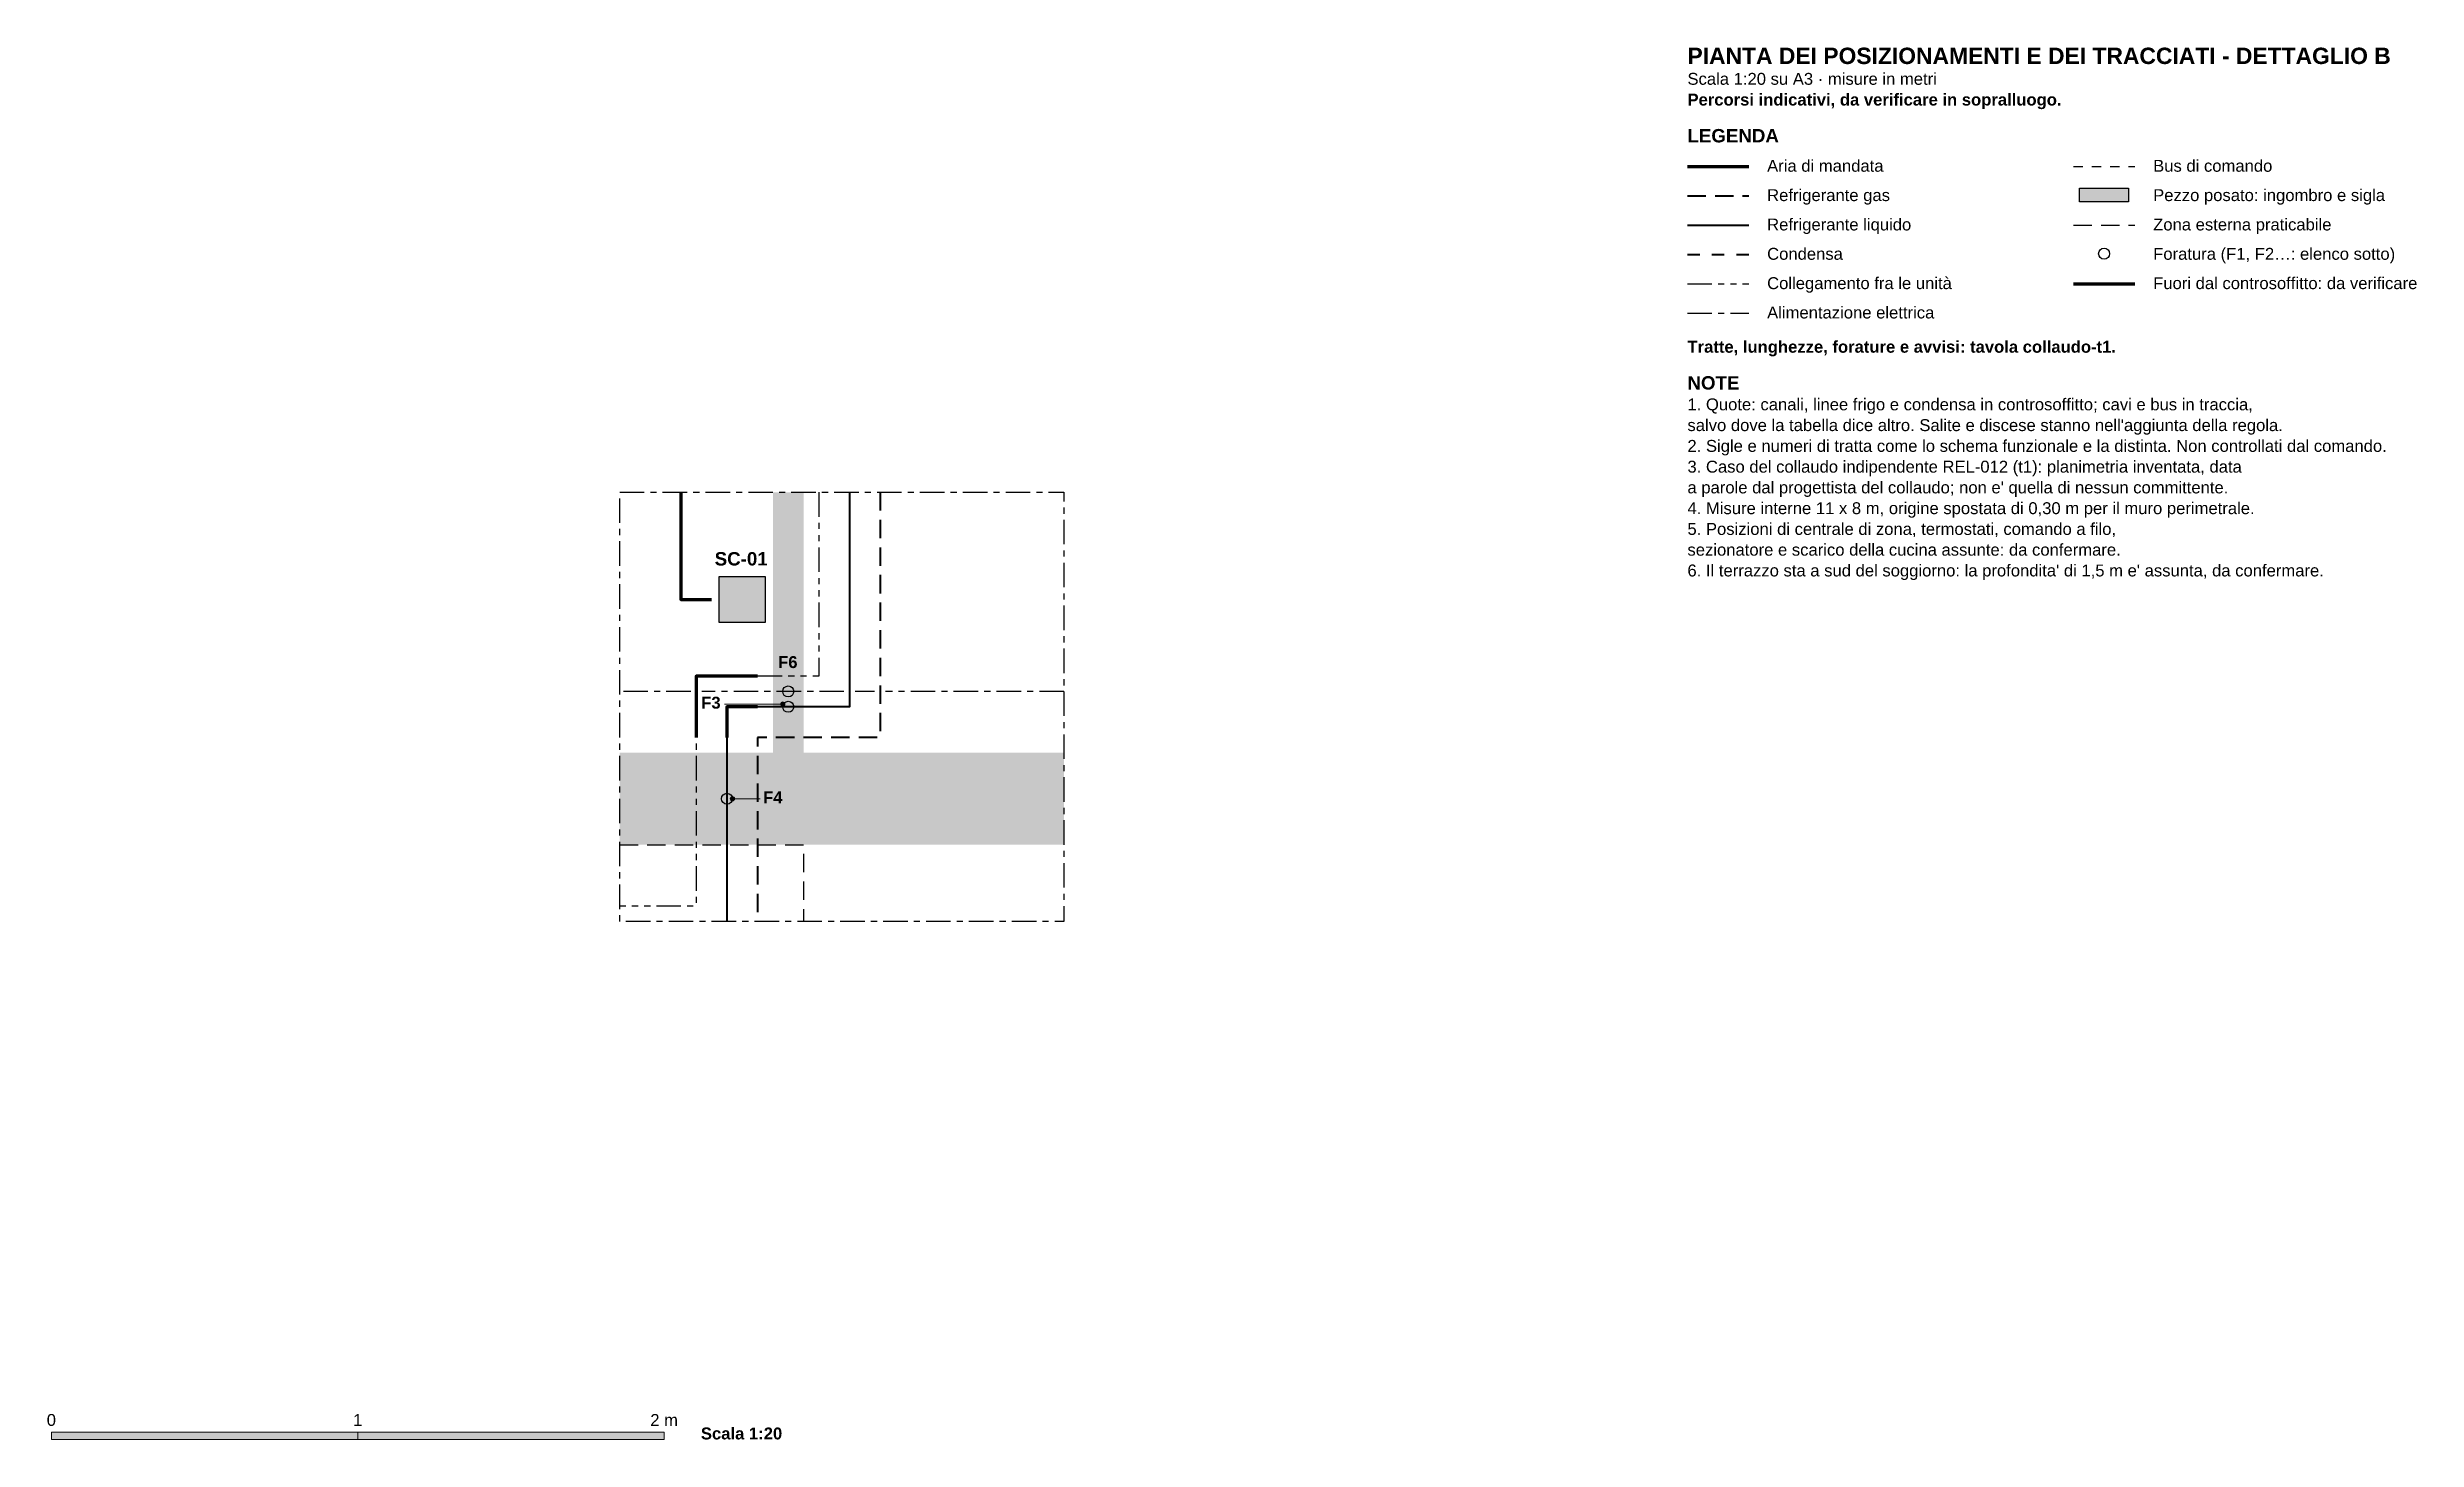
# Model space of a CAD drawing. Header units: millimetres. Extents: x 15 to 402, y 50 to 277.
import ezdxf
from ezdxf.enums import TextEntityAlignment as Align

# ---------------------------------------------------------------- set-up
doc = ezdxf.new("R2010")
doc.units = ezdxf.units.MM
for name, pattern in [('NOVEC_TRATTO_1P5_1P5', [3, 1.5, -1.5]), ('NOVEC_TRATTO_2_2', [4, 2, -2]), ('NOVEC_TRATTO_3_1P5', [4.5, 3, -1.5]), ('NOVEC_TRATTO_4_1_1_1', [7, 4, -1, 1, -1]), ('NOVEC_TRATTO_4_1_1_1_1_1', [9, 4, -1, 1, -1, 1, -1])]:
    doc.linetypes.add(name, pattern=pattern)
for name, color, linetype, lineweight in [('A-AREA-IDEN', 7, 'Continuous', 18), ('A-WALL', 7, 'Continuous', 18), ('A-WALL-HOLE', 7, 'Continuous', 18), ('G-ANNO-SCAL', 7, 'Continuous', 18), ('M-ANNO-IDEN', 7, 'Continuous', 18), ('M-ANNO-LEGN', 7, 'Continuous', 18), ('M-ANNO-NCSF', 7, 'Continuous', 18), ('M-EQPM', 7, 'Continuous', 18)]:
    doc.layers.add(name, color=color, linetype=linetype, lineweight=lineweight)
for name, color, linetype, lineweight, true_color in [('E-POWR-CIRC', 34, 'NOVEC_TRATTO_4_1_1_1', 30, 0x784212), ('E-POWR-LINK', 230, 'NOVEC_TRATTO_4_1_1_1_1_1', 30, 0xe91e63), ('M-CNDS-PIPE', 252, 'NOVEC_TRATTO_2_2', 40, 0x616a6b), ('M-REFG-GASS', 205, 'NOVEC_TRATTO_3_1P5', 40, 0x6c3483), ('M-REFG-LIQD', 205, 'Continuous', 40, 0x6c3483)]:
    doc.layers.add(name, color=color, linetype=linetype, lineweight=lineweight, true_color=true_color)
doc.styles.add('NOVEC_ARIAL', font='arial.ttf')
doc.styles.add('NOVEC_ARIAL_GRASSETTO', font='arialbd.ttf')

msp = doc.modelspace()

# ---------------------------------------------------------------- hatches: boundary and pattern name
at = {"layer": 'A-WALL', "true_color": 0xb3b3b3}
h = msp.add_hatch(color=9, dxfattribs=at)
h.dxf.hatch_style = 1
h.paths.add_polyline_path([(138.75, 204.5), (138.75, 159.5), (133.75, 159.5), (133.75, 204.5)])
at = {"layer": 'A-WALL', "true_color": 0x8c8c8c}
h = msp.add_hatch(color=8, dxfattribs=at)
h.dxf.hatch_style = 1
h.paths.add_polyline_path([(181.25, 147), (108.75, 147), (108.75, 162), (181.25, 162)])
at = {"layer": 'G-ANNO-SCAL', "true_color": 0x000000}
h = msp.add_hatch(color=250, dxfattribs=at)
h.dxf.hatch_style = 1
h.paths.add_polyline_path([(16, 51.2), (66, 51.2), (66, 50), (16, 50)])
at = {"layer": 'G-ANNO-SCAL', "true_color": 0xffffff}
h = msp.add_hatch(color=255, dxfattribs=at)
h.dxf.hatch_style = 1
h.paths.add_polyline_path([(66, 51.2), (116, 51.2), (116, 50), (66, 50)])
at = {"layer": 'M-ANNO-IDEN', "true_color": 0x000000}
h = msp.add_hatch(color=250, dxfattribs=at)
h.dxf.hatch_style = 1
h.paths.add_polyline_path([(135, 169.95, 1), (135.7, 169.95, 1)])
h = msp.add_hatch(color=250, dxfattribs=at)
h.dxf.hatch_style = 1
h.paths.add_polyline_path([(126.8, 154.5, 1), (127.5, 154.5, 1)])
at = {"layer": 'M-ANNO-LEGN', "true_color": 0xffffff}
h = msp.add_hatch(color=255, dxfattribs=at)
h.dxf.hatch_style = 1
h.paths.add_polyline_path([(347, 254.1033), (355, 254.1033), (355, 251.8456), (347, 251.8456)])
at = {"layer": 'M-EQPM', "true_color": 0xffffff}
h = msp.add_hatch(color=255, dxfattribs=at)
h.dxf.hatch_style = 1
h.paths.add_polyline_path([(125, 190.75), (132.5, 190.75), (132.5, 183.25), (125, 183.25)])

# ---------------------------------------------------------------- linework, layer by layer
at = {"layer": 'A-AREA-IDEN', "color": 65, "linetype": 'NOVEC_TRATTO_3_1P5', "lineweight": 25, "true_color": 0x6b8e23, "flags": 128}
msp.add_lwpolyline([(108.75, 147), (138.75, 147), (138.75, 134.5)], dxfattribs=at)
at = {"layer": 'A-WALL-HOLE', "color": 250, "lineweight": 25, "true_color": 0x000000}
for centre in [(136.25, 172), (136.25, 169.5), (126.25, 154.5)]:
    msp.add_circle(centre, 0.9, dxfattribs=at)
at = {"layer": 'E-POWR-CIRC', "color": 34, "linetype": 'NOVEC_TRATTO_4_1_1_1', "lineweight": 30, "true_color": 0x784212, "flags": 128}
for points in [[(120.35, 172), (108.75, 172)], [(145.35, 172), (122.15, 172)], [(150.35, 172), (147.15, 172)], [(181.25, 172), (152.15, 172)]]:
    msp.add_lwpolyline(points, dxfattribs=at)
at = {"layer": 'E-POWR-LINK', "color": 230, "linetype": 'NOVEC_TRATTO_4_1_1_1_1_1', "lineweight": 30, "true_color": 0xe91e63, "flags": 128}
msp.add_lwpolyline([(141.25, 204.5), (141.25, 174.5), (121.25, 174.5), (121.25, 137), (108.75, 137)], dxfattribs=at)
at = {"layer": 'G-ANNO-SCAL', "color": 250, "linetype": 'Continuous', "lineweight": 18, "true_color": 0x000000, "flags": 128}
for points in [[(16, 51.2), (66, 51.2), (66, 50), (16, 50), (16, 51.2)], [(66, 51.2), (116, 51.2), (116, 50), (66, 50), (66, 51.2)]]:
    msp.add_lwpolyline(points, dxfattribs=at)
at = {"layer": 'M-ANNO-IDEN', "color": 250, "linetype": 'NOVEC_TRATTO_4_1_1_1', "lineweight": 25, "true_color": 0x000000, "flags": 128}
msp.add_lwpolyline([(108.75, 204.5), (181.25, 204.5), (181.25, 134.5), (108.75, 134.5), (108.75, 204.5)], dxfattribs=at)
at = {"layer": 'M-ANNO-IDEN', "color": 250, "linetype": 'Continuous', "lineweight": 18, "true_color": 0x000000, "flags": 128}
for points in [[(135.35, 169.95), (125.85, 169.95)], [(127.15, 154.5), (131.65, 154.5)]]:
    msp.add_lwpolyline(points, dxfattribs=at)
at = {"layer": 'M-ANNO-IDEN', "color": 250, "lineweight": 9, "true_color": 0x000000}
for centre in [(135.35, 169.95), (127.15, 154.5)]:
    msp.add_circle(centre, 0.35, dxfattribs=at)
at = {"layer": 'M-ANNO-LEGN', "color": 134, "linetype": 'Continuous', "lineweight": 70, "true_color": 0x148f77, "flags": 128}
msp.add_lwpolyline([(283, 257.62), (293, 257.62)], dxfattribs=at)
at = {"layer": 'M-ANNO-LEGN', "color": 160, "linetype": 'NOVEC_TRATTO_1P5_1P5', "lineweight": 30, "true_color": 0x2020e0, "flags": 128}
msp.add_lwpolyline([(346, 257.62), (356, 257.62)], dxfattribs=at)
at = {"layer": 'M-ANNO-LEGN', "color": 205, "linetype": 'NOVEC_TRATTO_3_1P5', "lineweight": 40, "true_color": 0x6c3483, "flags": 128}
msp.add_lwpolyline([(283, 252.8333), (293, 252.8333)], dxfattribs=at)
at = {"layer": 'M-ANNO-LEGN', "color": 138, "linetype": 'Continuous', "lineweight": 25, "true_color": 0x1b2631, "flags": 128}
msp.add_lwpolyline([(347, 254.1033), (355, 254.1033), (355, 251.8456), (347, 251.8456), (347, 254.1033)], dxfattribs=at)
at = {"layer": 'M-ANNO-LEGN', "color": 205, "linetype": 'Continuous', "lineweight": 40, "true_color": 0x6c3483, "flags": 128}
msp.add_lwpolyline([(283, 248.0467), (293, 248.0467)], dxfattribs=at)
at = {"layer": 'M-ANNO-LEGN', "color": 65, "linetype": 'NOVEC_TRATTO_3_1P5', "lineweight": 25, "true_color": 0x6b8e23, "flags": 128}
msp.add_lwpolyline([(346, 248.0467), (356, 248.0467)], dxfattribs=at)
at = {"layer": 'M-ANNO-LEGN', "color": 252, "linetype": 'NOVEC_TRATTO_2_2', "lineweight": 40, "true_color": 0x616a6b, "flags": 128}
msp.add_lwpolyline([(283, 243.26), (293, 243.26)], dxfattribs=at)
at = {"layer": 'M-ANNO-LEGN', "color": 230, "linetype": 'NOVEC_TRATTO_4_1_1_1_1_1', "lineweight": 30, "true_color": 0xe91e63, "flags": 128}
msp.add_lwpolyline([(283, 238.4733), (293, 238.4733)], dxfattribs=at)
at = {"layer": 'M-ANNO-LEGN', "color": 31, "linetype": 'Continuous', "lineweight": 211, "true_color": 0xf4c27a, "flags": 128}
msp.add_lwpolyline([(346, 238.4733), (356, 238.4733)], dxfattribs=at)
at = {"layer": 'M-ANNO-LEGN', "color": 34, "linetype": 'NOVEC_TRATTO_4_1_1_1', "lineweight": 30, "true_color": 0x784212, "flags": 128}
msp.add_lwpolyline([(283, 233.6867), (293, 233.6867)], dxfattribs=at)
at = {"layer": 'M-ANNO-LEGN', "color": 250, "lineweight": 25, "true_color": 0x000000}
msp.add_circle((351, 243.4011), 0.9, dxfattribs=at)
at = {"layer": 'M-ANNO-NCSF', "color": 31, "linetype": 'Continuous', "lineweight": 211, "true_color": 0xf4c27a, "flags": 128}
for points in [[(118.75, 204.5), (118.75, 187), (123.75, 187)], [(131.25, 174.5), (121.25, 174.5), (121.25, 164.5)], [(131.25, 169.5), (126.25, 169.5), (126.25, 164.5)]]:
    msp.add_lwpolyline(points, dxfattribs=at)
at = {"layer": 'M-CNDS-PIPE', "color": 252, "linetype": 'NOVEC_TRATTO_2_2', "lineweight": 40, "true_color": 0x616a6b, "flags": 128}
msp.add_lwpolyline([(118.75, 204.5), (118.75, 187), (125, 187)], dxfattribs=at)
at = {"layer": 'M-EQPM', "color": 138, "linetype": 'Continuous', "lineweight": 25, "true_color": 0x1b2631, "flags": 128}
msp.add_lwpolyline([(125, 190.75), (132.5, 190.75), (132.5, 183.25), (125, 183.25), (125, 190.75)], dxfattribs=at)
at = {"layer": 'M-REFG-GASS', "color": 205, "linetype": 'NOVEC_TRATTO_3_1P5', "lineweight": 40, "true_color": 0x6c3483, "flags": 128}
msp.add_lwpolyline([(151.25, 204.5), (151.25, 164.5), (131.25, 164.5), (131.25, 134.5)], dxfattribs=at)
at = {"layer": 'M-REFG-LIQD', "color": 205, "linetype": 'Continuous', "lineweight": 40, "true_color": 0x6c3483, "flags": 128}
msp.add_lwpolyline([(146.25, 204.5), (146.25, 169.5), (126.25, 169.5), (126.25, 134.5)], dxfattribs=at)

# ---------------------------------------------------------------- texts
at = {"layer": 'G-ANNO-SCAL', "color": 250, "true_color": 0x000000, "style": 'NOVEC_ARIAL'}
for s, p in [('0', (16, 52.2)), ('1', (66, 52.2)), ('2 m', (116, 52.2))]:
    msp.add_text(s, height=1.9417, dxfattribs=at).set_placement(p, align=Align.CENTER)
at = {"layer": 'G-ANNO-SCAL', "color": 250, "true_color": 0x000000, "style": 'NOVEC_ARIAL_GRASSETTO'}
msp.add_text('Scala 1:20', height=1.9417, dxfattribs=at).set_placement((122, 50))
at = {"layer": 'M-ANNO-IDEN', "color": 250, "true_color": 0x000000, "style": 'NOVEC_ARIAL_GRASSETTO'}
for s, height, p in [('SC-01', 2.1844, (124.251, 192.548)), ('F6', 1.9417, (134.603, 175.821)), ('F3', 1.9417, (122.056, 169.202)), ('F4', 1.9417, (132.15, 153.752))]:
    msp.add_text(s, height=height, dxfattribs=at).set_placement(p)
at = {"layer": 'M-ANNO-LEGN', "color": 250, "true_color": 0x000000}
for s, height, style, p in [('PIANTA DEI POSIZIONAMENTI E DEI TRACCIATI - DETTAGLIO B', 2.6698, 'NOVEC_ARIAL_GRASSETTO', (283, 274.3433)), ('Scala 1:20 su A3 · misure in metri', 1.9417, 'NOVEC_ARIAL', (283, 270.9567)), ('Percorsi indicativi, da verificare in sopralluogo.', 1.9417, 'NOVEC_ARIAL_GRASSETTO', (283, 267.57)), ('LEGENDA', 2.1844, 'NOVEC_ARIAL_GRASSETTO', (283, 261.56)), ('Aria di mandata', 1.9417, 'NOVEC_ARIAL', (296, 256.7733)), ('Bus di comando', 1.9417, 'NOVEC_ARIAL', (359, 256.7733)), ('Refrigerante gas', 1.9417, 'NOVEC_ARIAL', (296, 251.9867)), ('Pezzo posato: ingombro e sigla', 1.9417, 'NOVEC_ARIAL', (359, 251.9867)), ('Refrigerante liquido', 1.9417, 'NOVEC_ARIAL', (296, 247.2)), ('Zona esterna praticabile', 1.9417, 'NOVEC_ARIAL', (359, 247.2)), ('Condensa', 1.9417, 'NOVEC_ARIAL', (296, 242.4133)), ('Foratura (F1, F2…: elenco sotto)', 1.9417, 'NOVEC_ARIAL', (359, 242.4133)), ('Collegamento fra le unità', 1.9417, 'NOVEC_ARIAL', (296, 237.6267)), ('Fuori dal controsoffitto: da verificare', 1.9417, 'NOVEC_ARIAL', (359, 237.6267)), ('Alimentazione elettrica', 1.9417, 'NOVEC_ARIAL', (296, 232.84)), ('Tratte, lunghezze, forature e avvisi: tavola collaudo-t1.', 1.9417, 'NOVEC_ARIAL_GRASSETTO', (283, 227.2533)), ('NOTE', 2.1844, 'NOVEC_ARIAL_GRASSETTO', (283, 221.2433)), ('1. Quote: canali, linee frigo e condensa in controsoffitto; cavi e bus in traccia,', 1.9417, 'NOVEC_ARIAL', (283, 217.8567)), ("salvo dove la tabella dice altro. Salite e discese stanno nell'aggiunta della regola.", 1.9417, 'NOVEC_ARIAL', (283, 214.47)), ('2. Sigle e numeri di tratta come lo schema funzionale e la distinta. Non controllati dal comando.', 1.9417, 'NOVEC_ARIAL', (283, 211.0833)), ('3. Caso del collaudo indipendente REL-012 (t1): planimetria inventata, data', 1.9417, 'NOVEC_ARIAL', (283, 207.6967)), ("a parole dal progettista del collaudo; non e' quella di nessun committente.", 1.9417, 'NOVEC_ARIAL', (283, 204.31)), ('4. Misure interne 11 x 8 m, origine spostata di 0,30 m per il muro perimetrale.', 1.9417, 'NOVEC_ARIAL', (283, 200.9233)), ('5. Posizioni di centrale di zona, termostati, comando a filo,', 1.9417, 'NOVEC_ARIAL', (283, 197.5367)), ('sezionatore e scarico della cucina assunte: da confermare.', 1.9417, 'NOVEC_ARIAL', (283, 194.15)), ("6. Il terrazzo sta a sud del soggiorno: la profondita' di 1,5 m e' assunta, da confermare.", 1.9417, 'NOVEC_ARIAL', (283, 190.7633))]:
    msp.add_text(s, height=height, dxfattribs=dict(at, style=style)).set_placement(p)

doc.saveas('drawing.dxf')
